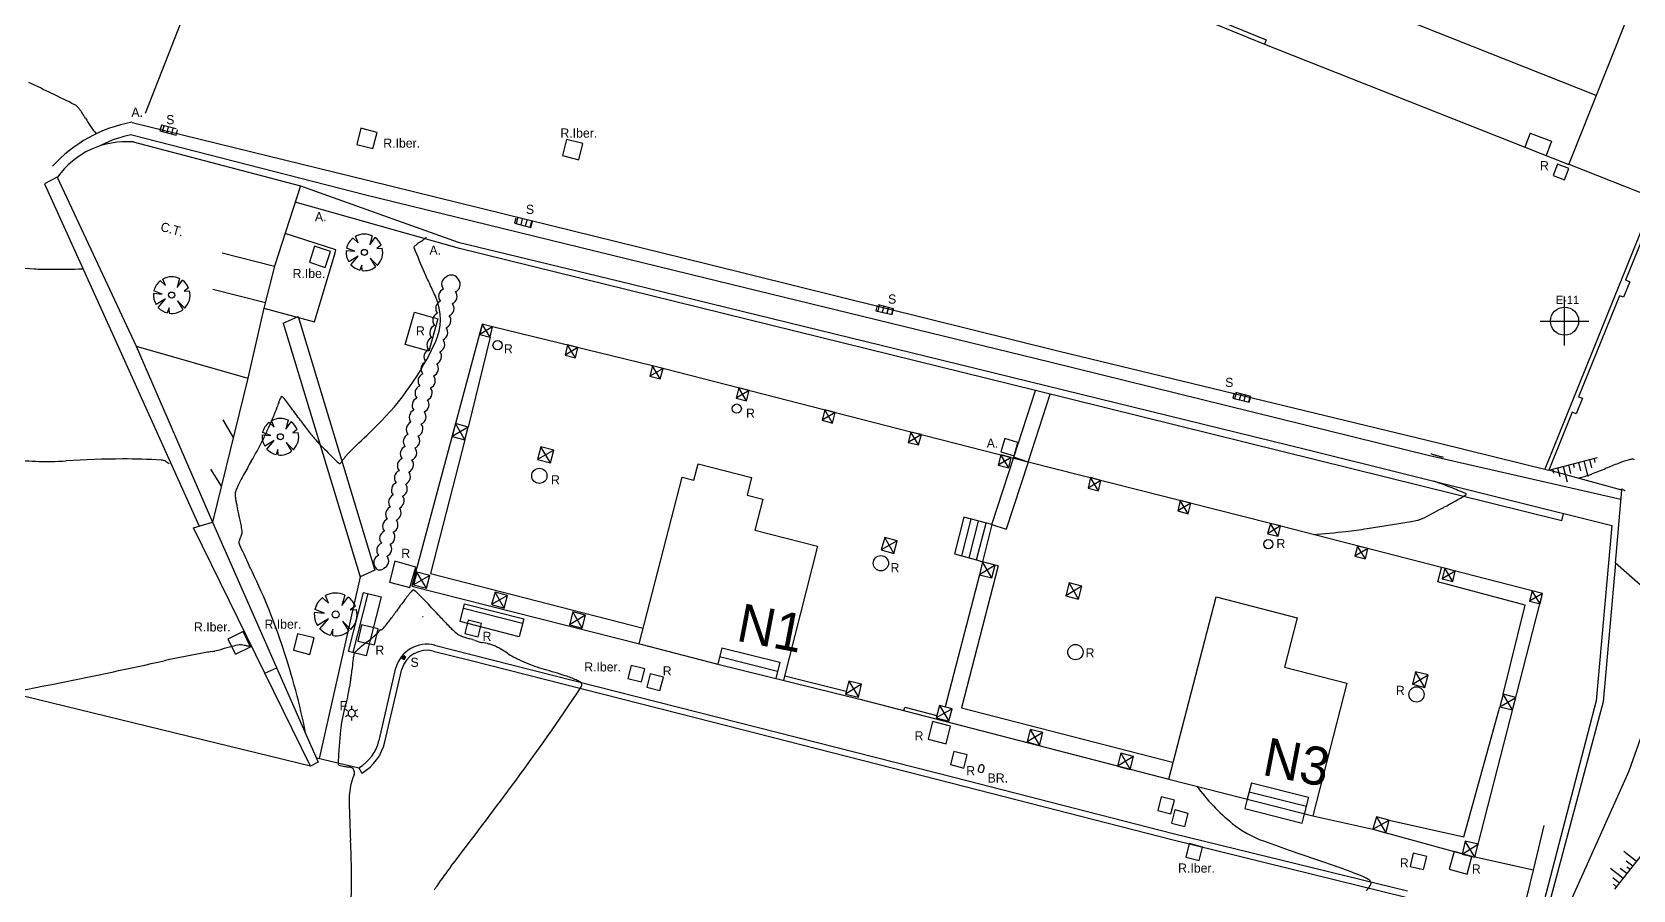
# Model space of a CAD drawing. Extents: x 0 to 560514, y 0 to 4788038.
# Drawn here: x 560310.6 to 560363, y 4787821.1 to 4787849.2 of the extents above; entities that cross this region are included whole.
import ezdxf

# ---------------------------------------------------------------- set-up
doc = ezdxf.new("R2010")
doc.units = 0
doc.layers.add('Nivel 7', color=7, linetype='Continuous')

msp = doc.modelspace()

# ---------------------------------------------------------------- linework, layer by layer
at = {"layer": 'Nivel 7'}
for p, q in [((560361.8, 4787847.12), (560331.93, 4787858.98)), ((560360.9, 4787844.86), (560366.67, 4787859.3)), ((560314.29, 4787846.54), (560316.06, 4787851.05)), ((560346.38, 4787850.67), (560350.94, 4787848.8)), ((560346.44, 4787850.81), (560350.99, 4787848.94)), ((560350.99, 4787848.94), (560350.94, 4787848.8)), ((560350.94, 4787848.8), (560360.9, 4787844.86)), ((560314.81, 4787846.15), (560314.76, 4787845.96)), ((560314.76, 4787845.96), (560315.3, 4787845.82)), ((560315.3, 4787846.03), (560314.81, 4787846.15)), ((560314.85, 4787845.94), (560314.9, 4787846.13)), ((560315, 4787845.9), (560315.05, 4787846.09)), ((560315.15, 4787845.86), (560315.2, 4787846.05)), ((560315.3, 4787845.82), (560315.34, 4787845.99)), ((560321.34, 4787846.05), (560321.21, 4787845.51)), ((560321.88, 4787845.91), (560321.34, 4787846.05)), ((560321.74, 4787845.38), (560321.88, 4787845.91)), ((560359.64, 4787845.89), (560359.46, 4787845.43)), ((560359.64, 4787845.89), (560360.34, 4787845.62)), ((560313.89, 4787845.6), (560319.37, 4787844.16)), ((560321.21, 4787845.51), (560321.74, 4787845.38)), ((560328.08, 4787845.68), (560327.95, 4787845.15)), ((560328.61, 4787845.55), (560328.08, 4787845.68)), ((560328.48, 4787845.01), (560328.61, 4787845.55)), ((560360.34, 4787845.62), (560360.16, 4787845.15)), ((560327.95, 4787845.15), (560328.48, 4787845.01)), ((560360.53, 4787844.87), (560360.39, 4787844.5)), ((560360.9, 4787844.73), (560360.53, 4787844.87)), ((560360.76, 4787844.36), (560360.9, 4787844.73)), ((560366.48, 4787842.66), (560360.91, 4787844.86)), ((560311.4, 4787844.44), (560310.98, 4787844.23)), ((560310.98, 4787844.23), (560313.35, 4787838.99)), ((560311.4, 4787844.44), (560313.99, 4787838.91)), ((560319.37, 4787844.16), (560318.52, 4787841.53)), ((560319.37, 4787844.16), (560324.53, 4787842.32)), ((560360.39, 4787844.5), (560360.76, 4787844.36)), ((560363.7, 4787843.75), (560360.12, 4787834.88)), ((560363.83, 4787843.7), (560362.76, 4787841.07)), ((560320.59, 4787843.23), (560319.19, 4787843.62)), ((560324.58, 4787842.11), (560320.59, 4787843.23)), ((560326.96, 4787843), (560326.47, 4787843.12)), ((560319.69, 4787825.15), (560246.73, 4787842.93)), ((560320.53, 4787842.06), (560318.87, 4787842.6)), ((560326.42, 4787843.1), (560326.38, 4787842.94)), ((560326.38, 4787842.94), (560326.91, 4787842.8)), ((560326.44, 4787842.92), (560326.49, 4787843.11)), ((560326.59, 4787842.88), (560326.64, 4787843.08)), ((560326.74, 4787842.85), (560326.79, 4787843.04)), ((560326.89, 4787842.81), (560326.94, 4787843)), ((560326.91, 4787842.8), (560326.96, 4787843)), ((560319.83, 4787842.18), (560319.66, 4787841.66)), ((560320.35, 4787842.01), (560319.83, 4787842.18)), ((560321.142, 4787842.016), (560320.878, 4787842.118)), ((560321.088, 4787842.448), (560321.256, 4787842.298)), ((560321.256, 4787842.298), (560321.172, 4787842.508)), ((560321.718, 4787842.52), (560321.634, 4787842.226)), ((560321.634, 4787842.226), (560321.814, 4787842.466)), ((560322.012, 4787842.214), (560321.868, 4787842.106)), ((560321.868, 4787842.106), (560322.042, 4787842.118)), ((560324.53, 4787842.32), (560329.77, 4787841.05)), ((560343.44, 4787837.45), (560324.58, 4787842.11)), ((560316.8, 4787841.97), (560318.52, 4787841.53)), ((560319.66, 4787841.66), (560320.18, 4787841.49)), ((560319.83, 4787839.7), (560320.5, 4787841.97)), ((560320.18, 4787841.49), (560320.35, 4787842.01)), ((560320.5, 4787841.97), (560320.53, 4787842.06)), ((560320.866, 4787842.04), (560321.142, 4787842.016)), ((560321.256, 4787841.86), (560320.95, 4787841.668)), ((560321.016, 4787841.572), (560321.256, 4787841.86)), ((560321.376, 4787841.566), (560321.316, 4787841.398)), ((560321.382, 4787841.386), (560321.376, 4787841.566)), ((560321.652, 4787841.788), (560321.826, 4787841.506)), ((560321.886, 4787841.554), (560321.652, 4787841.788)), ((560314.778, 4787841.048), (560314.946, 4787840.898)), ((560314.946, 4787840.898), (560314.862, 4787841.108)), ((560315.408, 4787841.12), (560315.324, 4787840.826)), ((560315.324, 4787840.826), (560315.504, 4787841.066)), ((560318.52, 4787841.53), (560318.17, 4787840.15)), ((560329.77, 4787841.05), (560340.39, 4787838.45)), ((560362.9, 4787841.02), (560362.69, 4787840.51)), ((560362.9, 4787841.02), (560362.76, 4787841.07)), ((560314.556, 4787840.64), (560314.832, 4787840.616)), ((560314.832, 4787840.616), (560314.568, 4787840.718)), ((560315.702, 4787840.814), (560315.558, 4787840.706)), ((560315.558, 4787840.706), (560315.732, 4787840.718)), ((560316.5, 4787840.78), (560318.22, 4787840.34)), ((560360.76, 4787838.93), (560360.76, 4787840.53)), ((560362.56, 4787840.56), (560361.22, 4787837.25)), ((560362.69, 4787840.51), (560362.56, 4787840.56)), ((560314.946, 4787840.46), (560314.64, 4787840.268)), ((560314.706, 4787840.172), (560314.946, 4787840.46)), ((560315.066, 4787840.166), (560315.006, 4787839.998)), ((560315.072, 4787839.986), (560315.066, 4787840.166)), ((560315.342, 4787840.388), (560315.516, 4787840.106)), ((560315.576, 4787840.154), (560315.342, 4787840.388)), ((560318.17, 4787840.15), (560317.64, 4787837.86)), ((560318.17, 4787840.15), (560319.83, 4787839.7)), ((560322.8, 4787838.96), (560323.1, 4787840.02)), ((560323.1, 4787840.02), (560323.87, 4787839.8)), ((560338.25, 4787840.24), (560338.21, 4787840.07)), ((560338.21, 4787840.07), (560338.74, 4787839.94)), ((560338.32, 4787840.25), (560338.27, 4787840.06)), ((560338.79, 4787840.13), (560338.3, 4787840.26)), ((560338.47, 4787840.21), (560338.42, 4787840.02)), ((560338.62, 4787840.18), (560338.57, 4787839.98)), ((560338.77, 4787840.14), (560338.72, 4787839.94)), ((560338.74, 4787839.94), (560338.79, 4787840.13)), ((560318.8, 4787839.66), (560319.29, 4787839.88)), ((560318.8, 4787839.66), (560321.32, 4787831.35)), ((560319.29, 4787839.88), (560321.8, 4787831.57)), ((560323.87, 4787839.8), (560323.57, 4787838.74)), ((560325.32, 4787839.63), (560325.24, 4787839.29)), ((560325.66, 4787839.54), (560325.24, 4787839.29)), ((560325.66, 4787839.54), (560325.32, 4787839.63)), ((560325.58, 4787839.2), (560325.32, 4787839.63)), ((560325.58, 4787839.2), (560325.66, 4787839.54)), ((560359.96, 4787839.73), (560361.56, 4787839.73)), ((560313.35, 4787838.99), (560316.05, 4787833.01)), ((560323.57, 4787838.74), (560322.8, 4787838.96)), ((560325.58, 4787839.2), (560324.86, 4787836.25)), ((560325.24, 4787839.29), (560325.58, 4787839.2)), ((560328.11, 4787838.95), (560328.03, 4787838.61)), ((560328.37, 4787838.52), (560328.11, 4787838.95)), ((560328.45, 4787838.86), (560328.11, 4787838.95)), ((560313.99, 4787838.91), (560317.64, 4787837.86)), ((560313.99, 4787838.91), (560316.49, 4787833.14)), ((560328.45, 4787838.86), (560328.03, 4787838.61)), ((560328.03, 4787838.61), (560328.37, 4787838.52)), ((560328.37, 4787838.52), (560328.45, 4787838.86)), ((560340.39, 4787838.45), (560352.32, 4787835.52)), ((560330.9, 4787838.26), (560330.81, 4787837.92)), ((560331.24, 4787838.18), (560330.81, 4787837.92)), ((560330.81, 4787837.92), (560331.15, 4787837.84)), ((560331.24, 4787838.18), (560330.9, 4787838.26)), ((560331.15, 4787837.84), (560330.9, 4787838.26)), ((560331.15, 4787837.84), (560331.24, 4787838.18)), ((560317.64, 4787837.86), (560316.49, 4787833.14)), ((560333.72, 4787837.54), (560333.63, 4787837.2)), ((560334.06, 4787837.46), (560333.63, 4787837.2)), ((560333.97, 4787837.12), (560333.72, 4787837.54)), ((560334.06, 4787837.46), (560333.72, 4787837.54)), ((560333.97, 4787837.12), (560334.06, 4787837.46)), ((560342.73, 4787835.27), (560343.44, 4787837.45)), ((560360.68, 4787833.19), (560343.44, 4787837.45)), ((560349.94, 4787837.37), (560349.9, 4787837.2)), ((560349.97, 4787837.19), (560350.02, 4787837.38)), ((560350.49, 4787837.26), (560350, 4787837.39)), ((560333.63, 4787837.2), (560333.97, 4787837.12)), ((560336.54, 4787836.82), (560336.45, 4787836.48)), ((560336.79, 4787836.39), (560336.54, 4787836.82)), ((560336.88, 4787836.73), (560336.54, 4787836.82)), ((560343.2, 4787835.11), (560343.92, 4787837.33)), ((560349.9, 4787837.2), (560350.44, 4787837.07)), ((560350.12, 4787837.15), (560350.17, 4787837.34)), ((560350.27, 4787837.11), (560350.32, 4787837.3)), ((560350.42, 4787837.07), (560350.47, 4787837.27)), ((560350.44, 4787837.07), (560350.49, 4787837.26)), ((560361.35, 4787837.2), (560361.14, 4787836.69)), ((560361.22, 4787837.25), (560361.35, 4787837.2)), ((560317.17, 4787835.92), (560316.83, 4787836.49)), ((560318.43, 4787836.48), (560318.31, 4787836.22)), ((560318.338, 4787836.408), (560318.506, 4787836.258)), ((560318.506, 4787836.258), (560318.422, 4787836.468)), ((560318.48, 4787836.6), (560318.45, 4787836.54)), ((560318.968, 4787836.48), (560318.884, 4787836.186)), ((560318.884, 4787836.186), (560319.064, 4787836.426)), ((560324.44, 4787836.37), (560324.33, 4787835.95)), ((560324.75, 4787835.84), (560324.44, 4787836.37)), ((560324.86, 4787836.25), (560324.44, 4787836.37)), ((560336.88, 4787836.73), (560336.45, 4787836.48)), ((560336.45, 4787836.48), (560336.79, 4787836.39)), ((560336.79, 4787836.39), (560336.88, 4787836.73)), ((560361.01, 4787836.74), (560360.25, 4787834.85)), ((560361.14, 4787836.69), (560361.01, 4787836.74)), ((560318.116, 4787836), (560318.392, 4787835.976)), ((560318.392, 4787835.976), (560318.128, 4787836.078)), ((560318.506, 4787835.82), (560318.2, 4787835.628)), ((560318.266, 4787835.532), (560318.506, 4787835.82)), ((560319.262, 4787836.174), (560319.118, 4787836.066)), ((560319.118, 4787836.066), (560319.292, 4787836.078)), ((560324.86, 4787836.25), (560324.33, 4787835.95)), ((560324.33, 4787835.95), (560324.75, 4787835.84)), ((560324.75, 4787835.84), (560324.86, 4787836.25)), ((560339.36, 4787836.09), (560339.27, 4787835.75)), ((560339.7, 4787836.01), (560339.27, 4787835.75)), ((560339.61, 4787835.67), (560339.36, 4787836.09)), ((560339.7, 4787836.01), (560339.36, 4787836.09)), ((560339.61, 4787835.67), (560339.7, 4787836.01)), ((560342.43, 4787835.88), (560342.3, 4787835.45)), ((560342.86, 4787835.75), (560342.43, 4787835.88)), ((560318.626, 4787835.526), (560318.566, 4787835.358)), ((560318.632, 4787835.346), (560318.626, 4787835.526)), ((560318.902, 4787835.748), (560319.076, 4787835.466)), ((560319.136, 4787835.514), (560318.902, 4787835.748)), ((560320.95, 4787835.41), (560320.89, 4787835.35)), ((560327.24, 4787835.61), (560327.13, 4787835.2)), ((560327.66, 4787835.5), (560327.13, 4787835.2)), ((560327.66, 4787835.5), (560327.24, 4787835.61)), ((560327.55, 4787835.09), (560327.24, 4787835.61)), ((560327.55, 4787835.09), (560327.66, 4787835.5)), ((560339.27, 4787835.75), (560339.61, 4787835.67)), ((560342.01, 4787833.06), (560342.73, 4787835.27)), ((560342.3, 4787835.35), (560342.22, 4787835.01)), ((560342.64, 4787835.26), (560342.22, 4787835.01)), ((560342.3, 4787835.45), (560342.74, 4787835.32)), ((560342.56, 4787834.92), (560342.3, 4787835.35)), ((560342.64, 4787835.26), (560342.3, 4787835.35)), ((560342.56, 4787834.92), (560342.64, 4787835.26)), ((560343.2, 4787835.11), (560342.73, 4787835.27)), ((560342.74, 4787835.32), (560342.86, 4787835.75)), ((560352.32, 4787835.52), (560362.31, 4787833.03)), ((560360.25, 4787834.85), (560361.84, 4787835.26)), ((560316.78, 4787834.32), (560316.43, 4787834.88)), ((560327.13, 4787835.2), (560327.55, 4787835.09)), ((560342.22, 4787835.01), (560342.56, 4787834.92)), ((560343.2, 4787835.11), (560342.48, 4787832.91)), ((560362.64, 4787834.19), (560360.25, 4787834.85)), ((560360.37, 4787834.88), (560360.4, 4787834.75)), ((560360.53, 4787834.92), (560360.61, 4787834.64)), ((560360.72, 4787834.97), (560360.85, 4787834.46)), ((560360.97, 4787834.74), (560360.9, 4787835.02)), ((560361.05, 4787835.05), (560361.08, 4787834.93)), ((560361.22, 4787835.1), (560361.29, 4787834.82)), ((560361.4, 4787835.15), (560361.53, 4787834.64)), ((560361.66, 4787834.92), (560361.59, 4787835.19)), ((560361.73, 4787835.23), (560361.76, 4787835.1)), ((560345.24, 4787834.6), (560345.16, 4787834.26)), ((560345.58, 4787834.51), (560345.16, 4787834.26)), ((560345.16, 4787834.26), (560345.5, 4787834.17)), ((560345.5, 4787834.17), (560345.24, 4787834.6)), ((560345.58, 4787834.51), (560345.24, 4787834.6)), ((560345.5, 4787834.17), (560345.58, 4787834.51)), ((560334, 4787834.08), (560334, 4787834.08)), ((560348.18, 4787833.85), (560348.1, 4787833.51)), ((560348.52, 4787833.76), (560348.1, 4787833.51)), ((560348.44, 4787833.42), (560348.18, 4787833.85)), ((560348.52, 4787833.76), (560348.18, 4787833.85)), ((560348.44, 4787833.42), (560348.52, 4787833.76)), ((560362.43, 4787831.8), (560362.64, 4787834.19)), ((560341.09, 4787833.3), (560340.79, 4787832.1)), ((560341.03, 4787832.04), (560341.33, 4787833.24)), ((560342.01, 4787833.06), (560341.09, 4787833.3)), ((560341.27, 4787831.97), (560341.57, 4787833.17)), ((560348.1, 4787833.51), (560348.44, 4787833.42)), ((560360.68, 4787833.19), (560360.73, 4787833.42)), ((560315.86, 4787832.96), (560316.49, 4787833.14)), ((560318.2, 4787828.19), (560315.86, 4787832.96)), ((560316.49, 4787833.14), (560319.95, 4787825.28)), ((560338.5, 4787832.64), (560338.38, 4787832.23)), ((560338.91, 4787832.53), (560338.5, 4787832.64)), ((560338.8, 4787832.12), (560338.5, 4787832.64)), ((560341.51, 4787831.91), (560341.82, 4787833.11)), ((560342.01, 4787833.06), (560341.7, 4787831.84)), ((560342.01, 4787833.06), (560342.48, 4787832.91)), ((560351.13, 4787833.1), (560351.04, 4787832.76)), ((560351.46, 4787833.02), (560351.04, 4787832.76)), ((560351.04, 4787832.76), (560351.38, 4787832.68)), ((560351.38, 4787832.68), (560351.13, 4787833.1)), ((560351.46, 4787833.02), (560351.13, 4787833.1)), ((560351.38, 4787832.68), (560351.46, 4787833.02)), ((560362.31, 4787833.03), (560361.8, 4787827.29)), ((560338.91, 4787832.53), (560338.38, 4787832.23)), ((560338.38, 4787832.23), (560338.8, 4787832.12)), ((560338.8, 4787832.12), (560338.91, 4787832.53)), ((560353.98, 4787832.36), (560353.9, 4787832.03)), ((560354.32, 4787832.28), (560353.9, 4787832.03)), ((560354.24, 4787831.94), (560353.98, 4787832.36)), ((560354.32, 4787832.28), (560353.98, 4787832.36)), ((560354.24, 4787831.94), (560354.32, 4787832.28)), ((560322.46, 4787831.86), (560322.28, 4787831.18)), ((560323.14, 4787831.67), (560322.46, 4787831.86)), ((560322.95, 4787831), (560323.14, 4787831.67)), ((560340.79, 4787832.1), (560341.51, 4787831.91)), ((560341.51, 4787831.91), (560341.7, 4787831.84)), ((560341.7, 4787831.84), (560341.6, 4787831.42)), ((560342.12, 4787831.73), (560341.6, 4787831.42)), ((560342.01, 4787831.32), (560341.7, 4787831.84)), ((560342.12, 4787831.73), (560341.7, 4787831.84)), ((560342.01, 4787831.32), (560342.12, 4787831.73)), ((560342.22, 4787831.71), (560342.12, 4787831.73)), ((560353.9, 4787832.03), (560354.24, 4787831.94)), ((560356.84, 4787831.63), (560356.76, 4787831.29)), ((560357.1, 4787831.2), (560356.84, 4787831.63)), ((560357.18, 4787831.54), (560356.84, 4787831.63)), ((560362.43, 4787831.8), (560362.03, 4787827.25)), ((560364.6, 4787829.89), (560362.43, 4787831.8)), ((560321.32, 4787831.35), (560319.98, 4787825.4)), ((560321.8, 4787831.57), (560321.32, 4787831.35)), ((560322.28, 4787831.18), (560322.95, 4787831)), ((560323.18, 4787831.5), (560323.07, 4787831.09)), ((560323.6, 4787831.39), (560323.07, 4787831.09)), ((560323.07, 4787831.09), (560323.49, 4787830.98)), ((560323.49, 4787830.98), (560323.18, 4787831.5)), ((560323.6, 4787831.39), (560323.18, 4787831.5)), ((560323.49, 4787830.98), (560323.6, 4787831.39)), ((560341.6, 4787831.42), (560340.48, 4787827.09)), ((560341.6, 4787831.42), (560342.01, 4787831.32)), ((560344.54, 4787831.15), (560344.43, 4787830.73)), ((560344.85, 4787830.62), (560344.54, 4787831.15)), ((560344.96, 4787831.04), (560344.54, 4787831.15)), ((560357.18, 4787831.54), (560356.76, 4787831.29)), ((560356.76, 4787831.29), (560357.1, 4787831.2)), ((560357.1, 4787831.2), (560357.18, 4787831.54)), ((560320.086, 4787830.666), (560320.282, 4787830.491)), ((560320.282, 4787830.491), (560320.184, 4787830.736)), ((560320.821, 4787830.75), (560320.723, 4787830.407)), ((560320.723, 4787830.407), (560320.933, 4787830.687)), ((560320.94, 4787828.9), (560321.43, 4787830.84)), ((560321.09, 4787828.87), (560321.58, 4787830.81)), ((560321.43, 4787830.84), (560322.01, 4787830.7)), ((560322.01, 4787830.7), (560321.52, 4787828.76)), ((560325.74, 4787830.85), (560325.62, 4787830.44)), ((560326.15, 4787830.74), (560325.62, 4787830.44)), ((560326.04, 4787830.32), (560325.74, 4787830.85)), ((560326.15, 4787830.74), (560325.74, 4787830.85)), ((560326.04, 4787830.32), (560326.15, 4787830.74)), ((560344.96, 4787831.04), (560344.43, 4787830.73)), ((560344.43, 4787830.73), (560344.85, 4787830.62)), ((560344.85, 4787830.62), (560344.96, 4787831.04)), ((560359.7, 4787830.89), (560359.62, 4787830.55)), ((560360.04, 4787830.81), (560359.62, 4787830.55)), ((560359.62, 4787830.55), (560359.96, 4787830.47)), ((560359.96, 4787830.47), (560359.7, 4787830.89)), ((560360.04, 4787830.81), (560359.7, 4787830.89)), ((560359.96, 4787830.47), (560360.04, 4787830.81)), ((560319.827, 4787830.19), (560320.149, 4787830.162)), ((560320.149, 4787830.162), (560319.841, 4787830.281)), ((560321.164, 4787830.393), (560320.996, 4787830.267)), ((560320.996, 4787830.267), (560321.199, 4787830.281)), ((560324.6, 4787829.89), (560324.74, 4787830.47)), ((560324.71, 4787830.32), (560326.64, 4787829.83)), ((560324.74, 4787830.47), (560326.68, 4787829.97)), ((560325.62, 4787830.44), (560326.04, 4787830.32)), ((560328.29, 4787830.2), (560328.18, 4787829.78)), ((560328.7, 4787830.09), (560328.18, 4787829.78)), ((560328.59, 4787829.67), (560328.29, 4787830.2)), ((560328.7, 4787830.09), (560328.29, 4787830.2)), ((560328.59, 4787829.67), (560328.7, 4787830.09)), ((560317.49, 4787829.56), (560316.99, 4787829.31)), ((560317.73, 4787829.06), (560317.49, 4787829.56)), ((560319.27, 4787829.48), (560319.14, 4787828.95)), ((560319.81, 4787829.35), (560319.27, 4787829.48)), ((560320.282, 4787829.98), (560319.925, 4787829.756)), ((560320.002, 4787829.644), (560320.282, 4787829.98)), ((560320.422, 4787829.637), (560320.352, 4787829.441)), ((560320.429, 4787829.427), (560320.422, 4787829.637)), ((560320.744, 4787829.896), (560320.947, 4787829.567)), ((560321.017, 4787829.623), (560320.744, 4787829.896)), ((560321.37, 4787829.78), (560321.25, 4787829.24)), ((560321.91, 4787829.65), (560321.37, 4787829.78)), ((560321.79, 4787829.12), (560321.91, 4787829.65)), ((560326.53, 4787829.39), (560324.6, 4787829.89)), ((560324.86, 4787829.93), (560324.75, 4787829.49)), ((560324.75, 4787829.49), (560325.19, 4787829.38)), ((560325.3, 4787829.82), (560324.86, 4787829.93)), ((560325.19, 4787829.38), (560325.3, 4787829.82)), ((560326.68, 4787829.97), (560326.53, 4787829.39)), ((560328.18, 4787829.78), (560328.59, 4787829.67)), ((560362.88, 4787824.99), (560364.6, 4787829.89)), ((560316.99, 4787829.31), (560317.24, 4787828.82)), ((560317.24, 4787828.82), (560317.73, 4787829.06)), ((560319.67, 4787828.81), (560319.81, 4787829.35)), ((560321.25, 4787829.24), (560321.79, 4787829.12)), ((560333.17, 4787829.03), (560333.03, 4787828.49)), ((560333.17, 4787829.03), (560335.06, 4787828.56)), ((560319.14, 4787828.95), (560319.67, 4787828.81)), ((560321.52, 4787828.76), (560320.94, 4787828.9)), ((560322.74, 4787828.77), (560322.68, 4787828.7)), ((560322.68, 4787828.7), (560322.76, 4787828.64)), ((560322.69, 4787828.72), (560322.77, 4787828.66)), ((560322.71, 4787828.74), (560322.79, 4787828.68)), ((560322.73, 4787828.76), (560322.81, 4787828.7)), ((560322.82, 4787828.72), (560322.76, 4787828.77)), ((560322.76, 4787828.64), (560322.82, 4787828.72)), ((560330.2, 4787828.45), (560330.09, 4787828.02)), ((560330.64, 4787828.34), (560330.2, 4787828.45)), ((560333.09, 4787828.74), (560333.09, 4787828.74)), ((560333.09, 4787828.74), (560334.99, 4787828.26)), ((560335.06, 4787828.56), (560334.93, 4787828.02)), ((560318.2, 4787828.19), (560318.59, 4787828.37)), ((560319.69, 4787825.15), (560318.2, 4787828.19)), ((560321.94, 4787825.99), (560322.49, 4787828.37)), ((560322.13, 4787825.94), (560322.69, 4787828.33)), ((560330.09, 4787828.02), (560330.53, 4787827.91)), ((560330.53, 4787827.91), (560330.64, 4787828.34)), ((560330.82, 4787828.17), (560330.71, 4787827.74)), ((560331.25, 4787828.06), (560330.82, 4787828.17)), ((560331.14, 4787827.63), (560331.25, 4787828.06)), ((560335.23, 4787828.11), (560337.24, 4787827.6)), ((560337.32, 4787827.93), (560337.22, 4787827.51)), ((560337.32, 4787827.93), (560337.64, 4787827.41)), ((560337.74, 4787827.83), (560337.32, 4787827.93)), ((560355.88, 4787828.24), (560355.78, 4787827.83)), ((560355.78, 4787827.83), (560356.3, 4787828.14)), ((560356.3, 4787828.14), (560355.88, 4787828.24)), ((560356.19, 4787827.72), (560355.88, 4787828.24)), ((560356.19, 4787827.72), (560356.3, 4787828.14)), ((560330.71, 4787827.74), (560331.14, 4787827.63)), ((560337.74, 4787827.83), (560337.22, 4787827.51)), ((560337.22, 4787827.51), (560337.64, 4787827.41)), ((560337.64, 4787827.41), (560337.74, 4787827.83)), ((560355.78, 4787827.83), (560356.19, 4787827.72)), ((560358.75, 4787827.51), (560358.64, 4787827.09)), ((560358.64, 4787827.09), (560359.17, 4787827.4)), ((560359.17, 4787827.4), (560358.75, 4787827.51)), ((560359.06, 4787826.99), (560358.75, 4787827.51)), ((560359.06, 4787826.99), (560359.17, 4787827.4)), ((560320.91, 4787826.96), (560320.84, 4787827)), ((560321.04, 4787827.12), (560321.04, 4787827.03)), ((560321.17, 4787826.96), (560321.25, 4787827)), ((560340.29, 4787827.14), (560340.19, 4787826.73)), ((560340.71, 4787827.03), (560340.19, 4787826.73)), ((560340.29, 4787827.14), (560340.6, 4787826.62)), ((560340.71, 4787827.03), (560340.29, 4787827.14)), ((560340.6, 4787826.62), (560340.71, 4787827.03)), ((560358.64, 4787827.09), (560359.06, 4787826.99)), ((560361.8, 4787827.29), (560359.07, 4787816.84)), ((560362.03, 4787827.25), (560359.26, 4787816.94)), ((560320.91, 4787826.81), (560320.84, 4787826.76)), ((560321.04, 4787826.73), (560321.04, 4787826.64)), ((560321.17, 4787826.81), (560321.25, 4787826.76)), ((560340.07, 4787826.61), (560339.92, 4787826.03)), ((560340.65, 4787826.46), (560340.07, 4787826.61)), ((560340.19, 4787826.73), (560340.6, 4787826.62)), ((560340.51, 4787825.88), (560340.65, 4787826.46)), ((560343.26, 4787826.35), (560343.16, 4787825.94)), ((560343.26, 4787826.35), (560343.57, 4787825.83)), ((560343.68, 4787826.25), (560343.26, 4787826.35)), ((560339.92, 4787826.03), (560340.51, 4787825.88)), ((560343.68, 4787826.25), (560343.16, 4787825.94)), ((560343.16, 4787825.94), (560343.57, 4787825.83)), ((560343.57, 4787825.83), (560343.68, 4787826.25)), ((560319.9, 4787825.42), (560321.28, 4787825.09)), ((560340.76, 4787825.63), (560340.65, 4787825.2)), ((560341.2, 4787825.52), (560340.76, 4787825.63)), ((560341.09, 4787825.08), (560341.2, 4787825.52)), ((560346.23, 4787825.57), (560346.12, 4787825.15)), ((560346.65, 4787825.46), (560346.12, 4787825.15)), ((560346.23, 4787825.57), (560346.54, 4787825.04)), ((560346.65, 4787825.46), (560346.23, 4787825.57)), ((560346.54, 4787825.04), (560346.65, 4787825.46)), ((560319.95, 4787825.28), (560319.69, 4787825.15)), ((560321.28, 4787825.09), (560321.38, 4787824.92)), ((560340.65, 4787825.2), (560341.09, 4787825.08)), ((560341.58, 4787825.12), (560341.57, 4787825.06)), ((560341.74, 4787825.01), (560341.76, 4787825.08)), ((560346.12, 4787825.15), (560346.54, 4787825.04)), ((560359.26, 4787816.94), (560362.88, 4787824.99)), ((560350.51, 4787824.6), (560350.37, 4787824.07)), ((560350.43, 4787824.31), (560352.31, 4787823.84)), ((560350.51, 4787824.6), (560352.38, 4787824.13)), ((560347.55, 4787824.14), (560347.44, 4787823.7)), ((560347.99, 4787824.03), (560347.55, 4787824.14)), ((560347.87, 4787823.59), (560347.99, 4787824.03)), ((560348, 4787823.72), (560347.89, 4787823.28)), ((560348.44, 4787823.6), (560348, 4787823.72)), ((560350.37, 4787824.07), (560350.29, 4787823.76)), ((560352.38, 4787824.13), (560352.24, 4787823.58)), ((560347.44, 4787823.7), (560347.87, 4787823.59)), ((560347.89, 4787823.28), (560348.33, 4787823.17)), ((560348.33, 4787823.17), (560348.44, 4787823.6)), ((560354.61, 4787823.49), (560354.49, 4787823.08)), ((560354.49, 4787823.08), (560355.02, 4787823.38)), ((560354.61, 4787823.49), (560354.91, 4787822.96)), ((560355.02, 4787823.38), (560354.61, 4787823.49)), ((560354.91, 4787822.96), (560355.02, 4787823.38)), ((560359.75, 4787821.74), (560360.1, 4787823.2)), ((560350.9, 4787822.7), (560351.75, 4787822.4)), ((560354.49, 4787823.08), (560354.91, 4787822.96)), ((560357.51, 4787822.69), (560357.41, 4787822.27)), ((560357.83, 4787822.17), (560357.51, 4787822.69)), ((560357.93, 4787822.59), (560357.51, 4787822.69)), ((560348.47, 4787822.61), (560348.36, 4787822.17)), ((560348.36, 4787822.17), (560348.8, 4787822.06)), ((560348.91, 4787822.49), (560348.47, 4787822.61)), ((560348.8, 4787822.06), (560348.91, 4787822.49)), ((560351.75, 4787822.4), (560352.1, 4787822.28)), ((560352.1, 4787822.28), (560352.71, 4787822.07)), ((560355.81, 4787822.3), (560355.71, 4787821.86)), ((560356.25, 4787822.19), (560355.81, 4787822.3)), ((560356.14, 4787821.76), (560356.25, 4787822.19)), ((560357.15, 4787822.35), (560356.99, 4787821.77)), ((560357.73, 4787822.19), (560357.15, 4787822.35)), ((560357.41, 4787822.27), (560357.93, 4787822.59)), ((560357.41, 4787822.27), (560357.83, 4787822.17)), ((560357.57, 4787821.61), (560357.73, 4787822.19)), ((560357.83, 4787822.17), (560357.93, 4787822.59)), ((560359.75, 4787821.74), (560357.83, 4787822.17)), ((560363.41, 4787822.41), (560362.4, 4787821.12)), ((560363.11, 4787822.03), (560362.7, 4787822.35)), ((560352.71, 4787822.07), (560353.28, 4787821.87)), ((560355.71, 4787821.86), (560356.14, 4787821.76)), ((560356.99, 4787821.77), (560357.57, 4787821.61)), ((560358.61, 4787817.09), (560359.75, 4787821.74)), ((560362.68, 4787821.47), (560362.27, 4787821.79)), ((560362.8, 4787821.63), (560362.58, 4787821.8)), ((560362.78, 4787822.05), (560363, 4787821.88)), ((560362.91, 4787821.76), (560362.8, 4787821.84)), ((560362.34, 4787821.5), (560362.57, 4787821.32)), ((560362.47, 4787821.2), (560362.37, 4787821.28))]:
    msp.add_line(p, q, dxfattribs=at)
for points in [[(560313.84, 4787845.83), (560321.46, 4787843.88), (560332.58, 4787841.16), (560343.91, 4787838.39), (560356.34, 4787835.33), (560362.61, 4787833.89)], [(560313.85, 4787846.24), (560321.6, 4787844.33), (560332.69, 4787841.6), (560344.21, 4787838.74), (560356.63, 4787835.74), (560360.25, 4787834.85)], [(560323.01, 4787831.04), (560330.51, 4787829.15), (560333.03, 4787828.49), (560337.68, 4787827.34), (560347.81, 4787824.72), (560352.52, 4787823.52), (560354.49, 4787823.08), (560357.83, 4787822.17), (560360.04, 4787830.8), (560351.13, 4787833.1), (560343.2, 4787835.11), (560339.36, 4787836.09), (560330.9, 4787838.26), (560325.66, 4787839.54), (560325.32, 4787839.63), (560323.01, 4787831.04)], [(560324.75, 4787835.84), (560323.62, 4787831.46), (560330.59, 4787829.67)], [(560330.46, 4787829.16), (560331.87, 4787834.62), (560332.25, 4787834.52), (560332.39, 4787835.05), (560334.14, 4787834.61), (560333.99, 4787834.03), (560334.51, 4787833.9), (560334.25, 4787832.88), (560336.3, 4787832.36), (560335.19, 4787827.96)], [(560342.22, 4787831.71), (560341.02, 4787827.06), (560347.93, 4787825.28)], [(560358.75, 4787827.51), (560359.47, 4787830.42), (560356.61, 4787831.19), (560356.73, 4787831.65)], [(560347.81, 4787824.72), (560349.35, 4787830.7), (560352.01, 4787830.01), (560351.59, 4787828.39), (560353.63, 4787827.87), (560352.52, 4787823.52)], [(560323.76, 4787829.11), (560324.96, 4787828.81), (560332.39, 4787826.92), (560340.76, 4787824.79), (560347.95, 4787822.94), (560355.62, 4787821.06)], [(560323.71, 4787828.92), (560324.91, 4787828.62), (560332.34, 4787826.73), (560340.71, 4787824.59), (560347.9, 4787822.75), (560355.57, 4787820.86)], [(560339.13, 4787826.96), (560339.16, 4787827.08), (560340.21, 4787826.81)], [(560355.02, 4787823.38), (560357.47, 4787822.83), (560358.64, 4787827.09)], [(560350.29, 4787823.76), (560352.17, 4787823.28), (560352.25, 4787823.59)]]:
    msp.add_lwpolyline(points, dxfattribs=at)
for centre, radius in [((560321.46, 4787841.98), 0.1), ((560315.15, 4787840.58), 0.1), ((560360.765, 4787839.729), 0.46), ((560325.821, 4787838.94), 0.15), ((560333.655, 4787836.863), 0.15), ((560318.71, 4787835.94), 0.1), ((560327.19, 4787834.66), 0.25), ((560351.062, 4787832.422), 0.15), ((560338.376, 4787831.795), 0.25), ((560320.52, 4787830.12), 0.117), ((560344.745, 4787828.886), 0.25), ((560355.915, 4787827.499), 0.25)]:
    msp.add_circle(centre, radius, dxfattribs=at)
for centre, radius, start, end in [((560286.779, 4787796.649), 56.139, 63.33, 65.0386), ((560311.827, 4787846.517), 0.333, 41.0061, 63.3301), ((560310.861, 4787845.677), 1.613, 37.1735, 41.006), ((560310.59, 4787845.472), 1.953, 33.6902, 37.1735), ((560308.176, 4787843.862), 4.855, 31.278, 33.6903), ((560318.465, 4787850.113), 7.185, 211.2825, 216.2802), ((560314.694, 4787841.638), 4.683, 100.4254, 137.5164), ((560314.694, 4787841.637), 4.283, 101.5433, 115.6957), ((560313.666, 4787842.824), 2.782, 85.3008, 144.367), ((560321.46, 4787841.98), 0.6, 128.3767, 166.9416), ((560321.46, 4787841.98), 0.6, 64.3641, 118.7275), ((560321.46, 4787841.98), 0.6, 22.8429, 54.0203), ((560321.46, 4787841.98), 0.6, 315.0062, 13.5251), ((560323.11, 4787842.146), 0.0284, 140.8969, 201.5364), ((560347.562, 4787851.796), 26.316, 201.536, 203.4375), ((560323.251, 4787842.031), 0.21, 130.6993, 140.8962), ((560323.968, 4787841.199), 1.309, 126.6169, 130.7), ((560326.265, 4787838.108), 5.16, 125.1855, 126.6165), ((560320.173, 4787846.747), 5.411, 305.1856, 306.5829), ((560323.096, 4787842.81), 0.508, 306.5835, 310.7013), ((560321.238, 4787844.97), 3.357, 310.7004, 312.3015), ((560321.46, 4787841.98), 0.6, 174.0733, 211.3117), ((560321.46, 4787841.98), 0.6, 222.5192, 256.1039), ((560318.142, 4787972.319), 131.093, 266.18531, 266.72136), ((560311.185, 4787850.863), 9.438, 266.7215, 270.0329), ((560311.17, 4787876.467), 35.041, 270.0328, 271.7512), ((560315.15, 4787840.58), 0.6, 128.3767, 166.9416), ((560315.15, 4787840.58), 0.6, 64.3641, 118.7275), ((560315.15, 4787840.58), 0.6, 22.8429, 54.0203), ((560321.46, 4787841.98), 0.6, 262.5205, 307.4838), ((560331.115, 4787844.666), 8.389, 203.4375, 206.4261), ((560324.247, 4787840.938), 0.258, 114.1238, 218.4987), ((560324.311, 4787840.979), 0.258, 24.9709, 131.2325), ((560324.342, 4787840.931), 0.257, 293.1656, 37.8265), ((560315.15, 4787840.58), 0.6, 174.0733, 211.3117), ((560315.15, 4787840.58), 0.6, 315.0062, 13.5251), ((560315.254, 4787836.783), 9.322, 23.5911, 26.4262), ((560322.141, 4787839.791), 1.808, 335.3954, 23.5911), ((560324.15, 4787840.541), 0.258, 114.1238, 218.4987), ((560324.24, 4787840.537), 0.257, 293.1656, 37.8265), ((560315.15, 4787840.58), 0.6, 222.5192, 256.1039), ((560315.15, 4787840.58), 0.6, 262.5205, 307.4838), ((560323.957, 4787839.748), 0.258, 114.1238, 218.4987), ((560324.053, 4787840.144), 0.258, 114.1238, 218.4987), ((560324.138, 4787840.143), 0.257, 293.1656, 37.8265), ((560323.86, 4787839.351), 0.258, 114.1238, 218.4987), ((560323.934, 4787839.355), 0.257, 293.1656, 37.8265), ((560324.036, 4787839.749), 0.257, 293.1656, 37.8265), ((560315.414, 4787842.871), 9.206, 314.5478, 335.3955), ((560323.764, 4787838.955), 0.258, 114.1238, 218.4987), ((560323.832, 4787838.961), 0.257, 293.1656, 37.8265), ((560323.57, 4787838.161), 0.258, 114.1238, 218.4987), ((560323.667, 4787838.558), 0.258, 114.1238, 218.4987), ((560323.73, 4787838.567), 0.257, 293.1656, 37.8265), ((560323.474, 4787837.765), 0.258, 114.1238, 218.4987), ((560323.526, 4787837.779), 0.257, 293.1656, 37.8265), ((560323.628, 4787838.173), 0.257, 293.1656, 37.8265), ((560323.377, 4787837.368), 0.258, 114.1238, 218.4987), ((560323.425, 4787837.385), 0.257, 293.1656, 37.8265), ((560315.763, 4787837.833), 2.983, 339.5014, 341.7838), ((560324.819, 4787834.853), 6.55, 160.2433, 161.7836), ((560320.776, 4787836.305), 2.255, 157.5334, 160.2431), ((560319.613, 4787836.786), 0.995, 153.4548, 157.5334), ((560318.817, 4787837.184), 0.105, 143.4287, 153.4561), ((560318.767, 4787837.221), 0.0432, 127.7294, 143.4245), ((560318.747, 4787837.246), 0.0117, 86.3357, 127.7347), ((560318.745, 4787837.208), 0.049, 66.4051, 86.334), ((560318.722, 4787837.155), 0.107, 39.2833, 66.4041), ((560312.465, 4787832.037), 8.19, 36.2089, 39.2839), ((560275.762, 4787805.166), 53.679, 35.6751, 36.2089), ((560323.281, 4787836.971), 0.258, 114.1238, 218.4987), ((560323.323, 4787836.991), 0.257, 293.1656, 37.8265), ((560318.71, 4787835.94), 0.6, 128.3767, 166.9416), ((560318.71, 4787835.94), 0.6, 64.3641, 118.7275), ((560319.233, 4787836.124), 0.883, 155.5882, 155.9075), ((560332.825, 4787829.957), 15.808, 155.3719, 155.5924), ((560260.547, 4787863.015), 63.671, 335.48899, 335.53459), ((560291.564, 4787848.901), 29.593, 335.5355, 335.6024), ((560318.247, 4787836.799), 0.294, 335.603, 338.9402), ((560308.831, 4787840.425), 10.384, 338.9393, 339.501), ((560318.71, 4787835.94), 0.6, 22.8429, 54.0203), ((560325.981, 4787841.219), 8.142, 215.6753, 217.0458), ((560344.467, 4787855.172), 31.302, 217.0456, 217.4939), ((560285.989, 4787872.764), 51.152, 313.4927, 314.5478), ((560323.087, 4787836.178), 0.258, 114.1238, 218.4987), ((560323.184, 4787836.575), 0.258, 114.1238, 218.4987), ((560323.119, 4787836.203), 0.257, 293.1656, 37.8265), ((560323.221, 4787836.597), 0.257, 293.1656, 37.8265), ((560284.661, 4787853.4), 37.804, 331.6911, 332.2801), ((560318.71, 4787835.94), 0.6, 174.0733, 211.3117), ((560317.222, 4787836.29), 1.021, 332.2801, 335.864), ((560273.688, 4787855.797), 48.726, 335.8639, 336.0855), ((560402.82, 4787798.442), 92.57, 155.91637, 156.03303), ((560318.71, 4787835.94), 0.6, 315.0062, 13.5251), ((560321.707, 4787837.711), 2.616, 217.4937, 219.0443), ((560323.143, 4787838.876), 4.465, 219.0446, 220.7192), ((560326.334, 4787841.622), 8.675, 220.7188, 221.9202), ((560337.729, 4787851.854), 23.99, 221.9203, 222.2847), ((560322.991, 4787835.782), 0.258, 114.1238, 218.4987), ((560323.017, 4787835.809), 0.257, 293.1656, 37.8265), ((560308.102, 4787840.774), 11.179, 329.7217, 331.6911), ((560318.71, 4787835.94), 0.6, 222.5192, 256.1039), ((560318.71, 4787835.94), 0.6, 262.5205, 307.4838), ((560321.184, 4787836.808), 1.627, 222.2841, 223.6835), ((560323.877, 4787839.38), 5.351, 223.6861, 223.8754), ((560339.461, 4787854.362), 26.969, 223.8729, 223.9572), ((560321.237, 4787836.789), 1.652, 223.957, 224.5824), ((560830.883, 4788339.071), 717.212, 224.582989, 224.613011), ((560329.964, 4787844.873), 13.542, 224.6129, 226.3006), ((560326.337, 4787831.073), 6.93, 142.7248, 143.1345), ((560320.963, 4787835.164), 0.176, 140.1543, 142.7279), ((560321.232, 4787834.939), 0.527, 139.5611, 140.1462), ((560323.089, 4787833.357), 2.966, 139.3182, 139.5648), ((560322.871, 4787833.544), 2.679, 138.6267, 139.32), ((560324.056, 4787832.5), 4.258, 138.0768, 138.6268), ((560320.913, 4787835.323), 0.0339, 136.4202, 138.068), ((560325.796, 4787830.806), 6.685, 133.4926, 136.4115), ((560322.894, 4787835.385), 0.258, 114.1238, 218.4987), ((560322.915, 4787835.415), 0.257, 293.1656, 37.8265), ((560357.514, 4787838.72), 3.521, 251.2254, 252.9422), ((560357.514, 4787838.72), 3.521, 252.9418, 254.6586), ((560357.514, 4787838.72), 3.521, 254.6586, 256.377), ((560357.514, 4787838.72), 3.521, 256.3774, 258.0958), ((560311.676, 4787858.06), 22.944, 265.3796, 267.5254), ((560311.094, 4787844.586), 9.457, 267.5254, 273.666), ((560313.686, 4787804.129), 31.083, 90.2801, 93.666), ((560313.633, 4787814.993), 20.219, 86.6762, 90.28), ((560314.787, 4787834.862), 0.316, 57.5378, 86.6764), ((560313.77, 4787833.265), 2.209, 56.5599, 57.5373), ((560314.103, 4787833.769), 1.605, 55.413, 56.5598), ((560314.588, 4787834.473), 0.751, 53.1253, 55.4136), ((560314.24, 4787834.008), 1.331, 51.4058, 53.1242), ((560335.066, 4787825.031), 20.045, 149.7218, 151.1924), ((560320.687, 4787835.165), 0.114, 226.3002, 244.7994), ((560320.654, 4787835.096), 0.0372, 244.8014, 265.4123), ((560320.652, 4787835.071), 0.0121, 265.4074, 302.0344), ((560320.628, 4787835.109), 0.0576, 302.0426, 310.8583), ((560320.617, 4787835.122), 0.075, 310.8496, 318.5729), ((560319.952, 4787835.709), 0.962, 318.5767, 320.8724), ((560320.105, 4787835.584), 0.764, 320.8733, 323.4496), ((560318.233, 4787836.972), 3.094, 323.4486, 324.6119), ((560322.4, 4787834.026), 2.009, 143.135, 144.9269), ((560322.701, 4787834.592), 0.258, 114.1238, 218.4987), ((560322.798, 4787834.988), 0.258, 114.1238, 218.4987), ((560322.711, 4787834.627), 0.257, 293.1656, 37.8265), ((560322.813, 4787835.021), 0.257, 293.1656, 37.8265), ((560354.706, 4787852.729), 19.303, 291.0971, 292.5874), ((560367.644, 4787821.628), 14.381, 110.8608, 112.5874), ((560364.316, 4787830.36), 5.037, 106.9804, 110.8608), ((560363.05, 4787834.505), 0.703, 96.5791, 106.9803), ((560362.986, 4787835.064), 0.14, 62.4399, 96.5793), ((560318.527, 4787833.736), 1.348, 154.124, 161.2806), ((560324.536, 4787830.822), 8.027, 151.1924, 154.124), ((560322.604, 4787834.195), 0.258, 114.1238, 218.4987), ((560322.609, 4787834.233), 0.257, 293.1656, 37.8265), ((560353.396, 4787824.981), 9.989, 70.2843, 72.0011), ((560354.009, 4787826.691), 8.172, 68.3861, 70.2841), ((560349.452, 4787815.189), 20.543, 66.8491, 68.3862), ((560358.014, 4787846.193), 12.041, 285.3782, 286.9792), ((560360.998, 4787836.418), 1.821, 286.9794, 291.0972), ((560362.787, 4787833.752), 0.49, 111.104, 112.8208), ((560362.739, 4787833.875), 0.358, 109.0964, 111.1047), ((560362.947, 4787833.275), 0.992, 107.6665, 109.0934), ((560362.649, 4787834.211), 0.0106, 93.8239, 107.6774), ((560362.648, 4787834.216), 0.00482, 62.4342, 93.8088), ((560361.595, 4787832.199), 2.28, 61.0145, 62.4397), ((560317.674, 4787834.052), 0.448, 177.3067, 182.4629), ((560317.406, 4787834.064), 0.179, 166.6496, 177.307), ((560317.817, 4787834.058), 0.591, 182.4631, 186.9525), ((560320.33, 4787834.364), 3.123, 186.9525, 189.3944), ((560317.917, 4787833.943), 0.704, 161.2807, 166.6495), ((560319.327, 4787834.198), 2.105, 189.3946, 192.3685), ((560395.989, 4787851.009), 80.59, 192.36826, 192.48973), ((560322.508, 4787833.799), 0.258, 114.1238, 218.4987), ((560322.507, 4787833.839), 0.257, 293.1656, 37.8265), ((560347.754, 4787850.411), 19.072, 298.3576, 300.8563), ((560357.517, 4787834.052), 0.0291, 25.0556, 66.8486), ((560357.525, 4787834.056), 0.0202, 300.8554, 25.055), ((560362.323, 4787833.512), 0.779, 59.0036, 61.0135), ((560362.175, 4787833.267), 1.066, 57.2867, 59.0051), ((560225.651, 4787813.292), 93.874, 12.37711, 12.48139), ((560180.581, 4787803.403), 140.016, 12.32863, 12.37676), ((559930.476, 4787748.738), 396.026, 12.30025, 12.3289), ((560322.315, 4787833.005), 0.258, 114.1238, 218.4987), ((560322.411, 4787833.402), 0.258, 114.1238, 218.4987), ((560322.303, 4787833.052), 0.257, 293.1656, 37.8265), ((560322.405, 4787833.446), 0.257, 293.1656, 37.8265), ((560335.61, 4787951.204), 119.74, 278.98118, 279.77942), ((560355.857, 4787833.733), 0.536, 279.7797, 291.729), ((560355.607, 4787834.362), 1.213, 291.729, 297.4212), ((560335.539, 4787873.041), 44.788, 297.4211, 298.3575), ((560306.834, 4787836.955), 11.417, 337.5946, 337.8024), ((560287.539, 4787844.829), 32.257, 337.802, 337.89), ((560313.735, 4787832.304), 3.762, 9.2946, 12.3002), ((560312.211, 4787834.805), 5.626, 337.8912, 338.1021), ((560317.21, 4787832.796), 0.239, 338.1, 340.8727), ((560315.664, 4787833.332), 1.875, 340.8734, 341.8627), ((560317.193, 4787832.831), 0.266, 341.8628, 344.9137), ((560316.767, 4787832.8), 0.69, 2.2752, 9.2949), ((560317.016, 4787832.879), 0.45, 344.9136, 347.2613), ((560317.368, 4787832.799), 0.0881, 347.2612, 357.4032), ((560317.075, 4787832.812), 0.381, 357.4035, 2.2747), ((560322.218, 4787832.609), 0.258, 114.1238, 218.4987), ((560322.202, 4787832.658), 0.257, 293.1656, 37.8265), ((560349.633, 4787868.576), 35.957, 274.6258, 276.3442), ((560351.919, 4787848.016), 15.271, 276.3443, 278.9812), ((560317.377, 4787832.487), 0.0267, 169.5483, 185.3556), ((560317.553, 4787832.504), 0.204, 185.3531, 191.0602), ((560317.538, 4787832.457), 0.19, 165.0101, 169.5464), ((560317.67, 4787832.526), 0.323, 191.0609, 203.9581), ((560317.639, 4787832.43), 0.296, 161.3692, 165.0102), ((560320.056, 4787831.615), 2.846, 160.6814, 161.3699), ((560317.539, 4787832.498), 0.179, 157.9375, 160.6844), ((560322.03, 4787830.677), 5.025, 157.461, 157.9334), ((560340.78, 4787842.795), 25.612, 203.9582, 205.4032), ((560322.121, 4787832.212), 0.258, 114.1238, 218.4987), ((560322.1, 4787832.264), 0.257, 293.1656, 37.8265), ((560327.141, 4787836.318), 10.513, 205.4036, 205.7364), ((560124.112, 4787738.45), 214.873, 25.66247, 25.73604), ((560322.025, 4787831.816), 0.258, 114.1238, 218.4987), ((560321.969, 4787831.748), 0.173, 212.462, 318.7196), ((560321.998, 4787831.87), 0.257, 293.1656, 37.8265), ((560298.811, 4787822.386), 21.057, 18.3094, 25.6625), ((560320.52, 4787830.12), 0.7, 128.3767, 166.9416), ((560320.52, 4787830.12), 0.7, 64.3641, 118.7275), ((560320.52, 4787830.12), 0.7, 22.8429, 54.0203), ((560336.409, 4787820.438), 17, 143.2694, 144.8267), ((560326.985, 4787827.47), 5.241, 139.1522, 143.2695), ((560323.067, 4787830.858), 0.0613, 100.3408, 139.1528), ((560323.064, 4787830.874), 0.045, 47.9481, 100.3396), ((560318.538, 4787825.857), 6.802, 43.8311, 47.9486), ((560308.353, 4787816.079), 20.922, 42.1107, 43.8311), ((560320.52, 4787830.12), 0.7, 174.0733, 211.3117), ((560320.52, 4787830.12), 0.7, 315.0062, 13.5251), ((560313.726, 4787836.424), 10.751, 322.8683, 324.8266), ((560330.852, 4787836.416), 9.407, 222.1105, 224.6764), ((560320.52, 4787830.12), 0.7, 222.5192, 256.1039), ((560320.52, 4787830.12), 0.7, 262.5205, 307.4838), ((560319.139, 4787832.417), 4.003, 310.6944, 314.1733), ((560321.874, 4787829.602), 0.0769, 314.1738, 339.4658), ((560321.448, 4787829.761), 0.532, 339.463, 340.2012), ((560321.777, 4787829.633), 0.179, 343.6811, 346.3399), ((560321.926, 4787829.589), 0.024, 340.2116, 343.6903), ((560322.237, 4787829.518), 0.295, 164.2017, 165.8193), ((560322.047, 4787829.572), 0.0969, 160.2064, 164.2048), ((560321.958, 4787829.605), 0.00255, 104.2935, 143.0866), ((560321.961, 4787829.603), 0.00533, 143.0836, 160.1974), ((560322.015, 4787829.383), 0.231, 100.2964, 104.295), ((560322.085, 4787828.996), 0.624, 98.5523, 100.3012), ((560321.923, 4787830.072), 0.464, 278.5504, 280.5796), ((560321.995, 4787829.688), 0.073, 280.573, 284.2905), ((560321.877, 4787830.151), 0.55, 284.2963, 285.6505), ((560322.006, 4787829.691), 0.073, 285.6501, 319.1505), ((560317.698, 4787833.416), 5.768, 319.1513, 322.8686), ((560329.588, 4787835.167), 7.63, 224.6766, 227.9477), ((560324.697, 4787829.744), 0.327, 227.9477, 243.7974), ((560316.194, 4787830.85), 1.963, 280.6997, 287.3041), ((560318.275, 4787824.171), 5.032, 103.1807, 107.3044), ((560318.095, 4787824.937), 4.246, 99.9584, 103.1807), ((560317.401, 4787828.889), 0.233, 86.157, 99.958), ((560317.403, 4787828.907), 0.215, 80.0393, 86.1568), ((560315.612, 4787818.709), 10.569, 79.1683, 80.0403), ((560317.288, 4787827.468), 1.651, 76.6048, 79.1679), ((560316.819, 4787825.502), 3.672, 74.8864, 76.6048), ((560296.4, 4787821.588), 23.596, 11.3639, 18.3094), ((560323.621, 4787826.335), 3.544, 130.4434, 134.1744), ((560326.067, 4787823.466), 7.314, 128.1701, 130.4435), ((560317.881, 4787833.88), 5.932, 308.1702, 310.6945), ((560323.508, 4787828.093), 1.051, 75.9631, 164.644), ((560325.025, 4787830.411), 1.071, 243.7976, 248.856), ((560325.518, 4787831.685), 2.436, 248.8558, 252.2087), ((560336.54, 4787866.035), 38.512, 252.2091, 252.4314), ((560320.912, 4787816.674), 13.265, 72.0526, 72.4315), ((560321.864, 4787819.615), 10.172, 71.5272, 72.0525), ((560328.64, 4787839.912), 11.225, 251.5518, 252.0278), ((560325.53, 4787830.326), 1.147, 252.028, 260.0079), ((560324.974, 4787827.168), 2.059, 74.0542, 80.008), ((560324.727, 4787826.304), 2.958, 71.7906, 74.0539), ((560325.32, 4787828.106), 1.061, 68.0122, 71.7909), ((560325.377, 4787828.248), 0.907, 63.2126, 68.0119), ((560323.947, 4787825.415), 4.081, 60.9503, 63.2129), ((560324.637, 4787826.657), 2.66, 55.5061, 60.9502), ((560267.167, 4788046.498), 223.067, 281.45972, 282.35811), ((560322.424, 4787794.294), 35.12, 100.0937, 102.3582), ((560320.813, 4787803.345), 25.926, 99.6392, 100.0936), ((560315.675, 4787833.598), 4.76, 279.6397, 280.7004), ((560326.73, 4787827.953), 5.686, 173.413, 176.6257), ((560324.069, 4787828.26), 3.007, 169.6823, 173.4133), ((560321.263, 4787828.771), 0.155, 153.2022, 169.6818), ((560321.247, 4787828.779), 0.137, 134.1744, 153.2025), ((560323.508, 4787828.093), 0.851, 75.9416, 163.9364), ((560327.306, 4787830.541), 2.052, 235.5063, 241.7049), ((560328.363, 4787832.505), 4.283, 241.7046, 243.2117), ((560328.797, 4787833.366), 5.247, 243.2119, 244.5734), ((560327.968, 4787831.621), 3.315, 244.5734, 247.6039), ((560331.817, 4787840.961), 13.417, 247.6042, 249.1104), ((560327.923, 4787826.691), 7.034, 169.1554, 170.1679), ((560315.089, 4787829.15), 6.034, 349.1555, 350.2487), ((560319.612, 4787828.372), 1.444, 350.2491, 356.6261), ((560328.446, 4787832.128), 3.962, 249.1103, 253.9332), ((560322.184, 4787810.387), 18.662, 71.7115, 73.9333), ((560326.378, 4787823.076), 5.298, 67.6049, 71.7114), ((560328.082, 4787827.213), 0.824, 57.1806, 67.6051), ((560296.276, 4787902.905), 76.553, 278.27973, 281.45967), ((560318.311, 4787827.946), 2.657, 342.3938, 350.4014), ((560311.202, 4787829.148), 9.867, 350.4014, 351.644), ((560327.884, 4787826.698), 6.994, 170.1681, 171.644), ((560269.982, 4787866.338), 70.147, 323.37843, 326.62574), ((560328.468, 4787827.812), 0.112, 326.6257, 57.1804), ((560324.047, 4787826.126), 3.361, 162.3938, 169.5122), ((560321.044, 4787826.881), 0.12, 89.9882, 269.9882), ((560321.044, 4787826.881), 0.12, 269.9882, 89.9882), ((560322.217, 4787826.16), 1.548, 173.0103, 175.1613), ((560325.258, 4787825.787), 4.612, 170.9703, 173.0098), ((560329.613, 4787825.095), 9.021, 169.5122, 170.9704), ((560445.402, 4787815.731), 125.174, 175.16083, 175.40009), ((560320.564, 4787826.31), 1.41, 300.52, 346.8321), ((560320.564, 4787826.31), 1.61, 300.52, 346.8321), ((560330.528, 4787824.973), 9.929, 175.4001, 178.5961), ((560320.633, 4787825.216), 0.0309, 178.5958, 238.5547), ((560320.648, 4787825.24), 0.0585, 238.5531, 256.2468), ((560322.119, 4787831.252), 6.248, 256.2488, 257.9544), ((560321.126, 4787826.6), 1.491, 257.9542, 263.1948), ((560320.907, 4787824.758), 0.363, 72.5618, 83.1947), ((560323.27, 4787824.023), 2.311, 158.2781, 181.3011), ((560320.964, 4787824.941), 0.171, 338.278, 72.5619), ((560341.653, 4787825.033), 0.09, 165.6057, 345.6057), ((560341.671, 4787825.101), 0.09, 345.6057, 165.6057), ((560167.461, 4787942.537), 197.884, 322.42864, 323.37837), ((560354.314, 4787828.673), 6.985, 216.7559, 230.6306), ((560367.209, 4787825.021), 46.261, 181.3011, 182.8639), ((560352.019, 4787825.875), 3.367, 230.6306, 250.6691), ((560291.396, 4787821.228), 29.646, 0.9117, 2.8638), ((560306.164, 4787821.463), 14.877, 357.1877, 0.9116), ((560333.841, 4787814.54), 12.033, 142.4286, 146.2808), ((560347.213, 4787804.594), 18.305, 67.8994, 70.6574), ((560322.566, 4787821.911), 1.437, 325.2303, 326.8914), ((560332.692, 4787815.307), 10.653, 146.2807, 146.8908), ((560353.438, 4787819.924), 1.76, 58.9956, 67.8992), ((560353.755, 4787821.584), 0.729, 314.5999, 332.7156), ((560354.205, 4787821.202), 0.269, 44.2864, 58.9955), ((560354.319, 4787821.312), 0.111, 21.235, 44.287), ((560354.196, 4787821.357), 0.234, 332.7157, 349.6784), ((560354.358, 4787821.328), 0.0687, 349.6772, 21.2334)]:
    msp.add_arc(centre, radius, start, end, dxfattribs=at)

# ---------------------------------------------------------------- texts
for s, height, rotation, p in [('A.', 0.3, 359.9935, (560313.83, 4787846.42)), ('S', 0.3, 359.9935, (560314.97, 4787846.18)), ('R.Iber.', 0.3, 359.9935, (560327.88, 4787845.74)), ('R.Iber.', 0.3, 359.9935, (560322.08, 4787845.41)), ('R', 0.3, 359.9935, (560359.96, 4787844.67)), ('A.', 0.3, 359.9935, (560319.84, 4787843)), ('S', 0.3, 359.9935, (560326.75, 4787843.24)), ('C.T.', 0.3, 345.1797, (560314.76, 4787842.69)), ('A.', 0.3, 359.9935, (560323.59, 4787841.9)), ('R.Ibe.', 0.3, 359.9935, (560319.11, 4787841.14)), ('S', 0.3, 359.9935, (560338.61, 4787840.3)), ('E-11', 0.27, 359.9882, (560360.48, 4787840.29)), ('R', 0.3, 359.9935, (560323.15, 4787839.26)), ('R', 0.3, 359.9935, (560326.03, 4787838.67)), ('S', 0.3, 359.9935, (560349.65, 4787837.57)), ('R', 0.3, 359.9935, (560333.96, 4787836.56)), ('A.', 0.3, 359.9935, (560341.84, 4787835.58)), ('R', 0.3, 359.9935, (560327.57, 4787834.38)), ('R', 0.3, 359.9935, (560322.67, 4787831.97)), ('R', 0.3, 359.9935, (560351.33, 4787832.29)), ('R', 0.3, 359.9935, (560338.69, 4787831.5)), ('.', 0.3, 359.9935, (560323.32, 4787830.02)), ('N1', 1.25, 349.1251, (560333.605, 4787829.264)), ('R.Iber.', 0.3, 359.9935, (560315.88, 4787829.56)), ('R.Iber.', 0.3, 359.9935, (560318.19, 4787829.65)), ('R', 0.3, 359.9935, (560325.33, 4787829.25)), ('R', 0.3, 359.9935, (560321.82, 4787828.8)), ('R', 0.3, 359.9935, (560345.08, 4787828.71)), ('S', 0.3, 359.9935, (560322.97, 4787828.4)), ('R.Iber.', 0.3, 359.9935, (560328.66, 4787828.25)), ('R', 0.3, 359.9935, (560331.23, 4787828.12)), ('R', 0.3, 359.9935, (560355.24, 4787827.48)), ('F', 0.3, 359.9935, (560320.65, 4787826.98)), ('R', 0.3, 359.9935, (560339.48, 4787825.99)), ('N3', 1.25, 349.1251, (560350.826, 4787824.869)), ('R', 0.3, 359.9935, (560341.17, 4787824.85)), ('BR.', 0.3, 359.9935, (560341.87, 4787824.61)), ('R.Iber.', 0.3, 359.9935, (560348.11, 4787821.66)), ('R', 0.3, 359.9935, (560355.37, 4787821.83)), ('R', 0.3, 359.9935, (560357.73, 4787821.63))]:
    msp.add_text(s, height=height, rotation=rotation, dxfattribs=at).set_placement(p)

doc.saveas('drawing.dxf')
